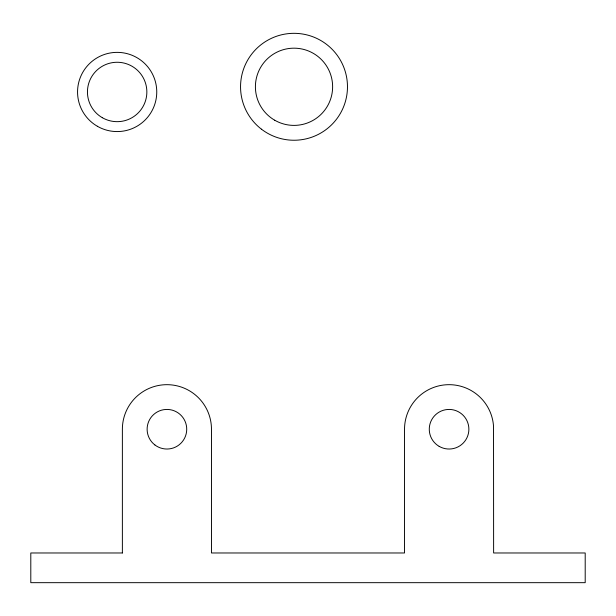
<?xml version="1.0" encoding="UTF-8"?>
<svg xmlns="http://www.w3.org/2000/svg" width="616" height="616" viewBox="0 0 616 616"><rect width="100%" height="100%" fill="white"/><g stroke="black" fill="none" stroke-linecap="round" stroke-linejoin="round"><path stroke-width="0.92" d="M122.376 552.976L30.8 552.976L30.8 582.674L585.2 582.674L585.2 552.976L493.624 552.976L493.532 426.31A44.552 44.552 0 0 0 447.616 384.7A44.552 44.552 0 0 0 404.527 429.229L404.527 552.976L211.473 552.976L211.473 429.229A44.552 44.552 0 0 0 166.928 384.677A44.552 44.552 0 0 0 122.376 429.229L122.376 552.976M439.177 446.377A19.797 19.797 0 0 0 468.876 429.229A19.797 19.797 0 0 0 439.177 412.081A19.797 19.797 0 0 0 439.177 446.377M154.87 444.937A19.797 19.797 0 0 0 186.556 431.808A19.797 19.797 0 0 0 159.351 410.934A19.797 19.797 0 0 0 154.87 444.937M261.469 129.198A53.461 53.461 0 0 0 347.016 93.763A53.461 53.461 0 0 0 273.558 37.391A53.461 53.461 0 0 0 261.469 129.198M274.713 120.22A38.608 38.608 0 0 0 332.625 86.787A38.608 38.608 0 0 0 274.713 53.346A38.608 38.608 0 0 0 274.713 120.22M97.359 126.265A39.601 39.601 0 0 0 156.757 91.969A39.601 39.601 0 0 0 97.359 57.673A39.601 39.601 0 0 0 97.359 126.265M102.302 117.687A29.699 29.699 0 0 0 146.854 91.969A29.699 29.699 0 0 0 102.302 66.243A29.699 29.699 0 0 0 102.302 117.687"/></g></svg>
